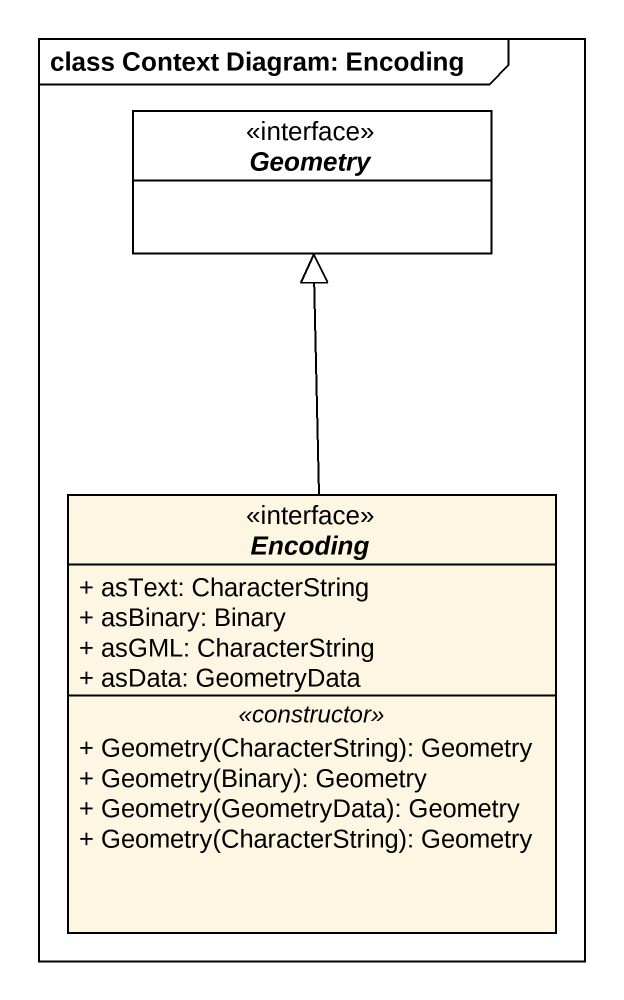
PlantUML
@startuml
mainframe class Context Diagram: Encoding
hide circle
hide empty members
skinparam classAttributeIconSize 0
interface Geometry #FFFFFF
interface Encoding {
  + asText: CharacterString
  + asBinary: Binary
  + asGML: CharacterString
  + asData: GeometryData
  .. <<constructor>> ..
  + Geometry(CharacterString): Geometry
  + Geometry(Binary): Geometry
  + Geometry(GeometryData): Geometry
  + Geometry(CharacterString): Geometry
}
Encoding -up-|> Geometry
@enduml
